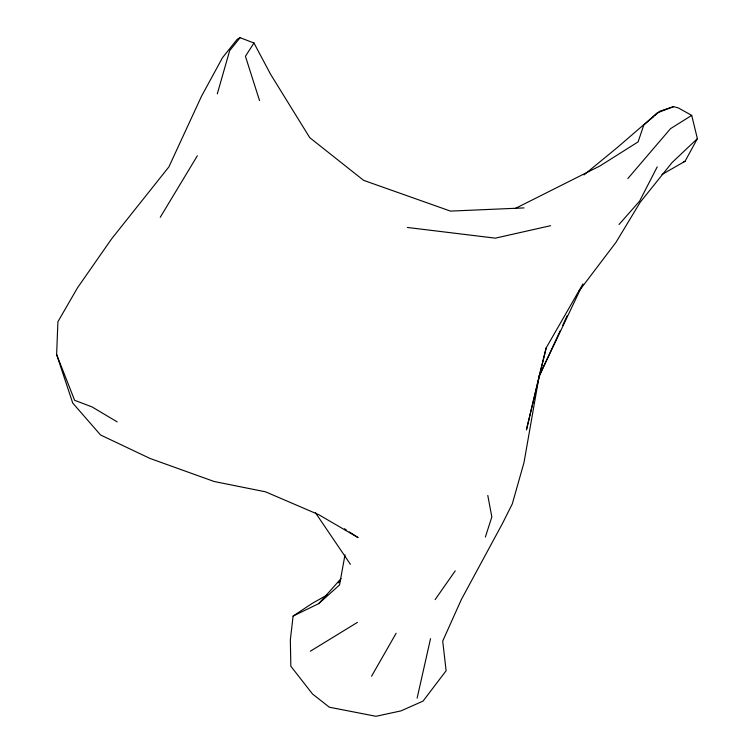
<?xml version="1.0" encoding="UTF-8"?>
<svg xmlns="http://www.w3.org/2000/svg" width="754" height="754" viewBox="0 0 754 754"><rect width="100%" height="100%" fill="white"/><g stroke="black" fill="none" stroke-linecap="round" stroke-linejoin="round"><path stroke-width="1.13" d="M349.309 531.919L358.122 537.63L318.659 514.633L265.502 491.815L214.202 481.514L150.074 458.47L100.565 435.001L72.733 403.051L56.625 354.54L57.907 321.741L77.558 287.717L111.705 238.735L168.877 166.907L201.516 96.239L222.505 57.681L237.227 39.255L240.092 37.7L253.966 43.006L270.573 74.26L309.753 137.662L363.598 180.347L450.458 211.101L524.049 207.916M327.349 594.849L312.147 603.426L293.099 616.065L290.337 639.892L290.846 666.234L312.514 694L329.347 707.214L375.992 716.3L401.005 710.881L423.051 701.097L446.114 670.758L442.711 641.079L461.354 599.515L502.466 523.483L512.286 503.936L524.011 462.504L539.157 376.133L546.179 347.896L582.917 283.947L539.157 376.133L526.415 429.95L546.179 347.896M344.993 554.85L339.517 584.972L318.735 603.634L293.099 616.065M417.122 698.176L430.525 638.676M217.293 93.864L229.65 50.678L240.092 37.7M485.378 537.027L491.834 516.933L487.791 495.444M539.157 376.133L560.25 330.629M562.701 325.342L567.121 315.813M661.955 174.532L685.075 161.243L697.375 138.632L691.72 115.4L678.298 107.897L673.52 106.663L659.92 111.149L654.708 115.541M657.215 166.87L639.628 201.101L619.015 224.522M371.543 676.244L396.142 633.247M160.244 217.303L197.359 155.767M253.966 43.006L245.418 56.286L259.536 100.574M435.115 599.619L455.246 570.853M578.62 291.609L615.98 242.354L640.174 202.298L672.003 162.628L697.375 138.632M338.386 582.842L339.884 581.032M627.856 178.538L670.523 128.651L691.72 115.4M318.735 603.634L341.072 578.572M673.52 106.663L657.639 112.732L643.765 125.126L638.091 141.893L600.033 165.908L515.18 208.528M650.363 119.207L652.964 117.002M657.639 112.732L617.441 147.426L584.011 174.89M310.328 651.22L357.443 622.37M683.407 162.082L685.075 161.243M550.618 225.7L495.303 238.16L407.32 227.454M117.181 421.872L91.979 406.887L74.637 400.308L56.625 354.54M344.418 528.752L346.378 530.015M315.436 512.692L350.431 564.331"/></g></svg>
